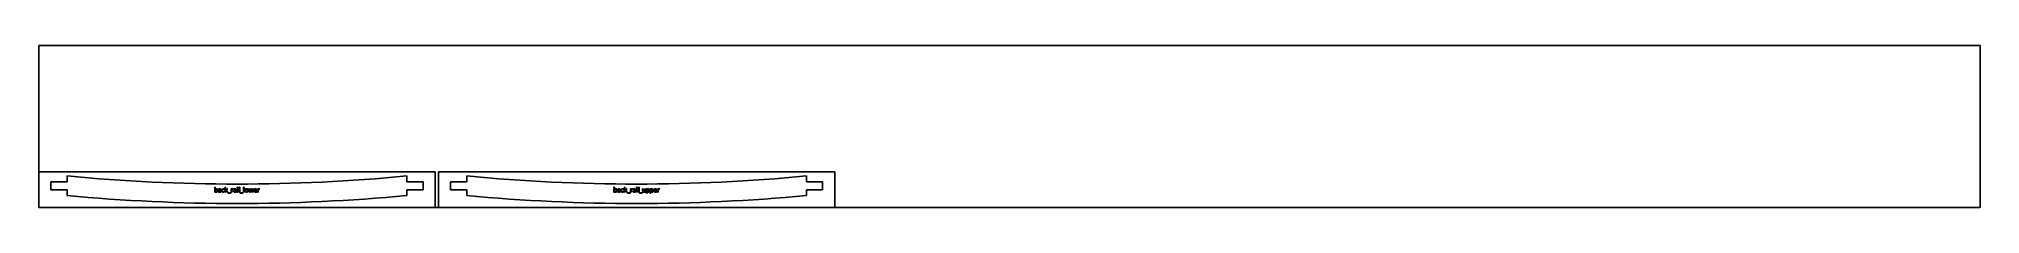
# Model space of a CAD drawing. Header units: millimetres. Extents: x 0 to 2400, y 0 to 200.
import ezdxf

# ---------------------------------------------------------------- set-up
doc = ezdxf.new("R2010")
doc.units = ezdxf.units.MM
for name, color, linetype in [('BLANK', 7, 'Continuous'), ('LABEL', 7, 'Continuous'), ('OUTLINE', 7, 'Continuous'), ('PLANK', 7, 'Continuous')]:
    doc.layers.add(name, color=color, linetype=linetype)

msp = doc.modelspace()

# ---------------------------------------------------------------- linework, layer by layer
at = {"layer": 'BLANK'}
for p, q in [((0, 44), (0, 0)), ((490, 44), (0, 44)), ((490, 0), (490, 44)), ((494, 44), (494, 0)), ((984, 44), (494, 44)), ((984, 0), (984, 44)), ((0, 0), (490, 0)), ((494, 0), (984, 0))]:
    msp.add_line(p, q, dxfattribs=at)
at = {"layer": 'LABEL'}
for p, q in [((217.4, 19), (217.4, 25.2)), ((217.4, 25.2), (218.1, 25.2)), ((218.1, 25.2), (218.1, 22.6)), ((230.2, 19), (230.2, 25.2)), ((230.2, 25.2), (230.9, 25.2)), ((230.9, 25.2), (230.9, 21.5)), ((247.5, 19), (247.5, 25.2)), ((247.5, 25.2), (248.3, 25.2)), ((248.3, 25.2), (248.3, 19)), ((253, 19), (253, 25.2)), ((253, 25.2), (253.7, 25.2)), ((253.7, 25.2), (253.7, 19)), ((711, 19), (711, 25.2)), ((711, 25.2), (711.8, 25.2)), ((711.8, 25.2), (711.8, 22.6)), ((723.9, 19), (723.9, 25.2)), ((723.9, 25.2), (724.6, 25.2)), ((724.6, 25.2), (724.6, 21.5)), ((741.2, 19), (741.2, 25.2)), ((741.2, 25.2), (742, 25.2)), ((742, 25.2), (742, 19)), ((217.8, 19), (217.4, 19)), ((218.1, 19.5), (218, 19.2)), ((218.1, 22.1), (218.1, 20)), ((222.1, 22.4), (222, 22.6)), ((224.4, 21.4), (224.4, 21.7)), ((224.4, 20), (224.4, 20.9)), ((224.5, 19.2), (224.5, 19.6)), ((225.1, 19), (224.8, 19)), ((225.1, 21.7), (225.1, 19)), ((229.4, 22.8), (229.2, 22.5)), ((229.2, 19.9), (229.4, 19.6)), ((230.9, 19), (230.2, 19)), ((230.9, 21.5), (231.1, 21.5)), ((231.2, 21), (230.9, 21)), ((230.9, 21), (230.9, 19)), ((231.4, 21.7), (232.7, 23.1)), ((232.9, 19.1), (231.5, 20.9)), ((233.7, 23.2), (232.2, 21.6)), ((232.2, 21.1), (233.8, 19)), ((233, 23.2), (233.7, 23.2)), ((233.8, 19), (233.1, 19)), ((234, 17.8), (234, 18.3)), ((234, 18.3), (237.2, 18.3)), ((237.2, 17.8), (234, 17.8)), ((237.2, 18.3), (237.2, 17.8)), ((237.9, 19), (237.9, 23.2)), ((237.9, 23.2), (238.3, 23.2)), ((238.6, 19), (237.9, 19)), ((238.5, 23), (238.6, 22.4)), ((238.6, 21.7), (238.6, 19)), ((240.4, 23.2), (240.3, 22.6)), ((241.2, 22.4), (241.1, 22.6)), ((243.5, 21.4), (243.5, 21.7)), ((243.5, 20), (243.5, 20.9)), ((243.6, 19.2), (243.5, 19.6)), ((244.2, 19), (243.9, 19)), ((244.2, 21.7), (244.2, 19)), ((245.4, 19), (245.4, 23.2)), ((245.4, 23.2), (246.2, 23.2)), ((246.2, 19), (245.4, 19)), ((246.2, 23.2), (246.2, 19)), ((248.3, 19), (247.5, 19)), ((249, 17.8), (249, 18.3)), ((249, 18.3), (252.3, 18.3)), ((252.3, 17.8), (249, 17.8)), ((252.3, 18.3), (252.3, 17.8)), ((253.7, 19), (253, 19)), ((259.2, 23.2), (259.7, 23.2)), ((260.5, 19), (259.2, 23.2)), ((260, 23.1), (260.8, 20.4)), ((261.1, 19), (260.5, 19)), ((260.8, 20.4), (260.9, 19.8)), ((261.1, 20.4), (262, 23.1)), ((262.2, 22), (261.3, 19.1)), ((262.2, 23.2), (262.5, 23.2)), ((263.3, 19.1), (262.4, 22)), ((262.7, 23.1), (263.6, 20.4)), ((264.1, 19), (263.5, 19)), ((263.6, 20.4), (263.7, 19.8)), ((263.7, 19.8), (263.8, 20.4)), ((263.8, 20.4), (264.7, 23.1)), ((265.5, 23.2), (264.1, 19)), ((264.9, 23.2), (265.5, 23.2)), ((268.9, 21.6), (266.6, 21.6)), ((266.6, 21.1), (269.4, 21.1)), ((269.5, 19.6), (269.3, 19.9)), ((270.5, 19), (270.5, 23.2)), ((270.5, 23.2), (270.9, 23.2)), ((271.3, 19), (270.5, 19)), ((271.2, 23), (271.2, 22.4)), ((271.3, 21.7), (271.3, 19)), ((273.1, 23.2), (273, 22.6)), ((711.5, 19), (711, 19)), ((711.7, 19.5), (711.7, 19.2)), ((711.8, 22.1), (711.8, 20)), ((715.8, 22.4), (715.7, 22.6)), ((718.1, 21.4), (718.1, 21.7)), ((718.1, 20), (718.1, 20.9)), ((718.2, 19.2), (718.1, 19.6)), ((718.8, 19), (718.5, 19)), ((718.8, 21.7), (718.8, 19)), ((723, 22.8), (722.8, 22.5)), ((722.8, 19.9), (723.1, 19.6)), ((724.6, 19), (723.9, 19)), ((724.6, 21.5), (724.8, 21.5)), ((724.8, 21), (724.6, 21)), ((724.6, 21), (724.6, 19)), ((725.1, 21.7), (726.4, 23.1)), ((726.5, 19.1), (725.1, 20.9)), ((727.4, 23.2), (725.8, 21.6)), ((725.8, 21.1), (727.5, 19)), ((726.7, 23.2), (727.4, 23.2)), ((727.5, 19), (726.8, 19)), ((727.6, 17.8), (727.6, 18.3)), ((727.6, 18.3), (730.9, 18.3)), ((730.9, 17.8), (727.6, 17.8)), ((730.9, 18.3), (730.9, 17.8)), ((731.5, 19), (731.5, 23.2)), ((731.5, 23.2), (731.9, 23.2)), ((732.3, 19), (731.5, 19)), ((732.2, 23), (732.2, 22.4)), ((732.3, 21.7), (732.3, 19)), ((734.1, 23.2), (734, 22.6)), ((734.8, 22.4), (734.7, 22.6)), ((737.1, 21.4), (737.1, 21.7)), ((737.1, 20), (737.1, 20.9)), ((737.3, 19.2), (737.2, 19.6)), ((737.8, 19), (737.5, 19)), ((737.8, 21.7), (737.8, 19)), ((739.1, 19), (739.1, 23.2)), ((739.1, 23.2), (739.8, 23.2)), ((739.8, 19), (739.1, 19)), ((739.8, 23.2), (739.8, 19)), ((742, 19), (741.2, 19)), ((742.7, 17.8), (742.7, 18.3)), ((742.7, 18.3), (746, 18.3)), ((746, 17.8), (742.7, 17.8)), ((746, 18.3), (746, 17.8)), ((746.5, 20.5), (746.5, 23.2)), ((746.5, 23.2), (747.2, 23.2)), ((747.2, 23.2), (747.2, 20.5)), ((749.2, 20.1), (749.2, 23.2)), ((749.2, 23.2), (750, 23.2)), ((749.4, 19.2), (749.3, 19.6)), ((750, 19), (749.6, 19)), ((750, 23.2), (750, 19)), ((751.2, 17.6), (751.2, 23.2)), ((751.2, 23.2), (751.7, 23.2)), ((752, 17.6), (751.2, 17.6)), ((751.9, 23.1), (751.9, 22.6)), ((752, 22.1), (752, 20)), ((752, 19.4), (752, 17.6)), ((755.8, 17.6), (755.8, 23.2)), ((755.8, 23.2), (756.3, 23.2)), ((756.6, 17.6), (755.8, 17.6)), ((756.5, 23.1), (756.6, 22.6)), ((756.6, 22.1), (756.6, 20)), ((756.6, 19.4), (756.6, 17.6)), ((763.2, 21.6), (760.9, 21.6)), ((760.9, 21.1), (763.7, 21.1)), ((763.8, 19.6), (763.6, 19.9)), ((764.9, 19), (764.9, 23.2)), ((764.9, 23.2), (765.3, 23.2)), ((765.6, 19), (764.9, 19)), ((765.5, 23), (765.6, 22.4)), ((765.6, 21.7), (765.6, 19)), ((767.4, 23.2), (767.3, 22.6))]:
    msp.add_line(p, q, dxfattribs=at)
for centre, radius, start, end in [((245.8, 24.6), 0.541, 107.7891, 152.1209), ((245.8, 24.6), 0.524, 152.1209, 197.7891), ((245.8, 24.6), 0.541, 197.7891, 244.5736), ((245.8, 24.6), 0.519, 58.6614, 107.7891), ((245.8, 24.6), 0.515, 244.5736, 293.4986), ((245.8, 24.6), 0.569, 293.4986, 324.9029), ((245.8, 24.6), 0.549, 11.9761, 58.6614), ((245.8, 24.6), 0.506, 324.9029, 360), ((245.8, 24.6), 0.498, 5.8247, 11.9761), ((245.8, 24.6), 0.526, 0, 5.8247), ((739.4, 24.6), 0.524, 152.1209, 197.7891), ((739.4, 24.6), 0.541, 197.7891, 244.5736), ((739.4, 24.6), 0.541, 107.7891, 152.1209), ((739.4, 24.6), 0.515, 244.5736, 293.4986), ((739.4, 24.6), 0.519, 58.6614, 107.7891), ((739.4, 24.6), 0.569, 293.4986, 324.9029), ((739.4, 24.6), 0.549, 11.9761, 58.6614), ((739.5, 24.6), 0.506, 324.9029, 360), ((739.5, 24.6), 0.498, 5.8247, 11.9761), ((739.4, 24.6), 0.526, 0, 5.8247), ((217.8, 19.3), 0.304, 270, 273.5754), ((217.9, 19.2), 0.169, 277.8958, 317.2458), ((217.8, 19.3), 0.251, 273.5754, 277.8958), ((217.8, 19.2), 0.22, 317.2458, 348.1113), ((219.9, 21.1), 2.36, 128.4955, 139.2054), ((219.8, 20.8), 2.09, 127.8342, 143.0047), ((219.2, 20.8), 1.39, 216.0274, 231.1176), ((219.5, 20.6), 1.78, 216.8699, 225.0625), ((219.3, 20.4), 1.52, 225.0625, 234.6423), ((219.6, 21.5), 1.84, 114.7563, 128.4955), ((219, 20.5), 1.01, 231.1176, 251.8781), ((219.2, 20.2), 1.3, 234.6423, 260.9244), ((219.2, 21.6), 1.16, 100.7593, 127.8342), ((219.1, 20.8), 1.32, 251.8781, 267.2881), ((219.5, 21.7), 1.57, 95.3314, 114.7563), ((219.3, 21.3), 1.43, 86.1147, 100.7593), ((219.1, 21), 1.44, 267.2881, 281.3758), ((219.3, 20.8), 1.89, 260.9244, 279.148), ((219.5, 21.5), 1.8, 78.2749, 95.3314), ((219.3, 21.7), 1.06, 66.3706, 86.1147), ((219.2, 20.6), 1.04, 281.3758, 306.0083), ((219.3, 20.6), 1.62, 279.148, 307.6317), ((219.4, 21.9), 0.788, 36.4168, 66.3706), ((219.6, 21.9), 1.37, 53.9329, 78.2749), ((219.1, 20.6), 1.11, 306.0083, 329.244), ((219, 21.6), 1.32, 18.3019, 36.4168), ((218.8, 20.8), 1.5, 329.244, 347.2931), ((218.2, 21.3), 2.16, 4.3419, 18.3019), ((216.3, 21.2), 4.08, 356.9147, 4.3419), ((217.5, 21.1), 2.82, 347.2931, 356.9147), ((219.2, 20.8), 1.86, 307.6317, 332.6175), ((219.5, 21.9), 1.47, 31.136, 53.9329), ((219, 21.6), 2.04, 13.3804, 31.136), ((218.7, 21), 2.34, 332.6175, 351.5284), ((217.5, 21.2), 3.59, 3.2567, 13.3804), ((217.3, 21.2), 3.79, 351.5284, 3.2567), ((222.7, 20.1), 0.892, 149.6255, 180), ((223.2, 20.1), 1.46, 180, 192.336), ((222.8, 20), 1.03, 192.336, 209.7616), ((222.9, 19.9), 1.16, 126.0475, 149.6255), ((222.8, 19.9), 0.943, 209.7616, 239.4061), ((223.8, 20.8), 2.54, 117.2804, 133.9584), ((222.4, 22.6), 0.3, 209.7449, 222.6015), ((222.3, 22.5), 0.221, 234.8658, 279.3464), ((222.4, 22.6), 0.314, 222.6015, 234.8658), ((223.3, 19.4), 1.84, 110.0281, 126.0475), ((222.9, 20.2), 1.28, 239.4061, 261.5073), ((222.3, 22.7), 0.396, 279.3464, 305.0738), ((224.8, 19.2), 3.86, 118.7104, 125.0738), ((223.1, 20.1), 0.556, 134.8874, 172.2052), ((223.2, 20.1), 0.656, 172.2052, 204.1455), ((223.6, 21.1), 2.17, 97.7565, 117.2804), ((223.1, 20), 0.556, 204.1455, 229.6639), ((224.1, 17.1), 4.23, 103.0122, 110.0281), ((223.3, 19.9), 0.828, 114.1505, 134.8874), ((223.1, 20), 0.579, 229.6639, 254.1808), ((223, 20.8), 1.83, 261.5073, 273.7872), ((223.5, 21.5), 1.21, 98.5691, 118.7104), ((223.8, 18.7), 2.16, 106.1344, 114.1505), ((223.2, 20.4), 0.989, 254.1808, 270.18), ((223, 20.9), 2.01, 273.7872, 285.0184), ((224.2, 16.9), 4.49, 95.1891, 103.0122), ((224.1, 17.5), 3.38, 95.8531, 106.1344), ((223.2, 21.1), 1.64, 270.18, 279.8584), ((223.6, 20.9), 2.4, 82.172, 97.7565), ((223.6, 21), 1.68, 86.4419, 98.5691), ((223.2, 20.8), 1.37, 279.8584, 302.7149), ((223.1, 20.6), 1.66, 285.0184, 304.0771), ((223.6, 21.9), 0.797, 61.1672, 86.4419), ((224.6, 12.3), 9.12, 91.3322, 95.1891), ((224.7, 12.2), 8.73, 91.8626, 95.8531), ((223.8, 22), 1.35, 54.9042, 82.172), ((223.7, 22), 0.674, 18.0493, 61.1672), ((222.8, 21.5), 2.23, 302.7149, 316.8476), ((221.8, 22.6), 4.03, 304.0771, 311.9872), ((222.7, 21.7), 1.68, 360, 18.0493), ((223.8, 22), 1.26, 20.4051, 54.9042), ((224.8, 19.2), 0.288, 194.6974, 199.8225), ((224.9, 19.2), 0.387, 190.8855, 194.6974), ((224.7, 19.2), 0.166, 199.8225, 250.0972), ((224.8, 19.4), 0.443, 250.0972, 270), ((223, 21.7), 2.17, 360, 20.4051), ((229, 21.1), 3.07, 165.9952, 180), ((229.1, 21.1), 3.12, 180, 194.2772), ((228, 21.4), 2.03, 145.0269, 165.9952), ((228, 20.9), 2.04, 194.2772, 215.8835), ((227.8, 21.5), 1.74, 108.028, 145.0269), ((227.8, 20.7), 1.69, 215.8835, 244.2618), ((228.9, 21.2), 2.19, 159.6391, 173.0081), ((229.8, 21.1), 3.06, 173.0081, 182.7946), ((228.9, 21.1), 2.2, 182.7946, 196.3678), ((228.3, 20.9), 1.6, 196.3678, 215.5632), ((228, 21.5), 1.21, 135.6567, 159.6391), ((227.9, 20.6), 1.03, 215.5632, 244.9256), ((227.8, 20.8), 1.87, 244.2618, 270), ((227.9, 21.7), 1.04, 106.4453, 135.6567), ((228, 21), 2.3, 79.6013, 108.028), ((227.9, 20.6), 1.12, 244.9256, 264.7769), ((228, 21.2), 1.54, 86.536, 106.4453), ((228, 21.2), 1.66, 264.7769, 278.2425), ((227.8, 21.5), 2.51, 270, 290.1384), ((228, 21.5), 1.23, 70.0891, 86.536), ((228, 20.7), 1.13, 278.2425, 297.8719), ((228, 21.5), 1.81, 61.9055, 79.6013), ((227.9, 21), 1.71, 58.2849, 70.0891), ((227.8, 21.2), 1.73, 297.8719, 310.7321), ((228.1, 20.6), 1.63, 290.1384, 320.8263), ((227.9, 21), 1.73, 54.1088, 58.2849), ((228, 21.4), 1.9, 45, 61.9055), ((229, 22.6), 0.195, 234.1088, 270), ((229.1, 19.7), 0.263, 93.336, 130.7321), ((229, 22.6), 0.166, 270, 303.6869), ((228.9, 22.7), 0.281, 303.6869, 323.9726), ((229.1, 19.8), 0.153, 32.9052, 93.336), ((231.1, 22), 0.419, 270, 284.2857), ((231.2, 21.8), 0.252, 284.2857, 307.8065), ((231.2, 20.4), 0.602, 81.7808, 87.0234), ((231.2, 20), 1.06, 87.0234, 90), ((231.1, 22), 0.451, 307.8065, 313.3408), ((231.2, 20.8), 0.262, 54.3449, 81.7808), ((230.9, 22.2), 0.735, 313.3408, 316.7357), ((231.2, 20.7), 0.386, 35.5377, 54.3449), ((231.6, 21.9), 0.683, 300.4655, 314.3157), ((231.5, 20.7), 0.763, 42.5606, 56.3099), ((231, 22.6), 1.53, 314.3157, 320.5275), ((231.2, 20.5), 1.1, 33.0239, 42.5606), ((233.3, 22.6), 0.76, 125.7625, 136.8476), ((233, 23), 0.281, 96.3402, 125.7625), ((233.2, 19.4), 0.407, 217.875, 241.053), ((233, 22.8), 0.41, 92.8557, 96.3402), ((233, 22.7), 0.5, 90, 92.8557), ((233.1, 19.3), 0.323, 241.053, 270), ((238.3, 22.8), 0.435, 75.7093, 90), ((238.4, 23.1), 0.135, 31.6608, 75.7093), ((238.3, 23), 0.239, 15.0266, 31.6608), ((237.9, 22.9), 0.606, 8.427, 15.0266), ((240.8, 21.3), 2.47, 142.392, 153.869), ((240.7, 20.9), 2.24, 143.1038, 157.816), ((240, 21.9), 1.46, 123.1168, 142.392), ((239.6, 21.6), 0.949, 109.1504, 143.1038), ((239.8, 22.1), 1.18, 99.9372, 123.1168), ((239.7, 21.5), 1.09, 92.4493, 109.1504), ((239.9, 22), 1.29, 78.8049, 99.9372), ((239.7, 21.3), 1.3, 78.4129, 92.4493), ((239.8, 21.7), 0.844, 69.7395, 78.4129), ((239.9, 22.2), 1.07, 69.092, 78.8049), ((240.2, 22.9), 0.358, 249.7395, 270), ((240.2, 22.6), 0.127, 270, 310.2434), ((239.9, 22.2), 1.1, 59.6209, 69.092), ((240.2, 22.7), 0.151, 310.2434, 344.3578), ((241.7, 20.1), 0.892, 149.6255, 180), ((242.3, 20.1), 1.46, 180, 192.336), ((241.9, 20), 1.03, 192.336, 209.7616), ((242, 19.9), 1.16, 126.0475, 149.6255), ((241.8, 19.9), 0.943, 209.7616, 239.4061), ((242.8, 20.8), 2.54, 117.2804, 133.9584), ((241.4, 22.6), 0.3, 209.7449, 222.6015), ((241.5, 22.6), 0.314, 222.6015, 234.8658), ((241.4, 22.5), 0.221, 234.8658, 279.3464), ((242.4, 19.4), 1.84, 110.0281, 126.0475), ((242, 20.2), 1.28, 239.4061, 261.5073), ((241.4, 22.7), 0.396, 279.3464, 305.0738), ((243.8, 19.2), 3.86, 118.7104, 125.0738), ((242.1, 20.1), 0.556, 134.8874, 172.2052), ((242.2, 20.1), 0.656, 172.2052, 204.1455), ((242.1, 20), 0.556, 204.1455, 229.6639), ((242.6, 21.1), 2.17, 97.7565, 117.2804), ((243.2, 17.1), 4.23, 103.0122, 110.0281), ((242.3, 19.9), 0.828, 114.1505, 134.8874), ((242.1, 20), 0.579, 229.6639, 254.1808), ((242.1, 20.8), 1.83, 261.5073, 273.7872), ((242.6, 21.5), 1.21, 98.5691, 118.7104), ((242.9, 18.7), 2.16, 106.1344, 114.1505), ((242.3, 20.4), 0.989, 254.1808, 270.18), ((243.3, 16.9), 4.49, 95.1891, 103.0122), ((242.1, 20.9), 2.01, 273.7872, 285.0184), ((243.2, 17.5), 3.38, 95.8531, 106.1344), ((242.3, 21.1), 1.64, 270.18, 279.8584), ((242.7, 20.9), 2.4, 82.172, 97.7565), ((242.6, 21), 1.68, 86.4419, 98.5691), ((242.3, 20.8), 1.37, 279.8584, 302.7149), ((242.1, 20.6), 1.66, 285.0184, 304.0771), ((242.7, 21.9), 0.797, 61.1672, 86.4419), ((243.7, 12.3), 9.12, 91.3322, 95.1891), ((243.7, 12.2), 8.73, 91.8626, 95.8531), ((242.8, 22), 1.35, 54.9042, 82.172), ((241.8, 21.5), 2.23, 302.7149, 316.8476), ((242.7, 22), 0.674, 18.0493, 61.1672), ((240.8, 22.6), 4.03, 304.0771, 311.9872), ((241.8, 21.7), 1.68, 0, 18.0493), ((242.9, 22), 1.26, 20.4051, 54.9042), ((243.9, 19.2), 0.288, 194.6974, 199.8225), ((244, 19.2), 0.387, 190.8855, 194.6974), ((243.8, 19.2), 0.166, 199.8225, 250.0972), ((243.9, 19.4), 0.443, 250.0972, 270), ((242, 21.7), 2.17, 360, 20.4051), ((258, 21.1), 3.22, 175.7124, 190.6783), ((257.3, 21.2), 2.56, 154.7355, 175.7124), ((256.8, 20.9), 2.09, 190.6783, 213.5847), ((256.6, 21.5), 1.76, 124.5484, 154.7355), ((256.6, 20.7), 1.75, 213.5847, 239.6603), ((257.9, 21.2), 2.38, 162.766, 173.4652), ((258.8, 21.1), 3.33, 173.4652, 182.4255), ((258, 21.1), 2.44, 182.4255, 194.6044), ((256.6, 21.5), 1.83, 104.9635, 124.5484), ((256.8, 21.5), 1.25, 142.5729, 162.766), ((257.1, 20.8), 1.52, 194.6044, 212.3248), ((256.7, 21), 2.01, 239.6603, 262.4259), ((256.6, 21.7), 1.02, 116.7264, 142.5729), ((256.6, 20.6), 1.02, 212.3248, 238.3847), ((256.8, 20.9), 2.41, 90, 104.9635), ((256.7, 20.6), 1.06, 238.3847, 257.2055), ((256.7, 21.5), 1.23, 95.2308, 116.7264), ((256.8, 21.1), 1.56, 257.2055, 270), ((256.8, 21.5), 2.54, 262.4259, 282.6123), ((256.8, 21), 1.75, 83.4372, 95.2308), ((256.8, 21), 2.32, 69.6749, 90), ((256.8, 21), 1.48, 270, 288.2435), ((256.8, 21.6), 1.16, 65.7297, 83.4372), ((256.9, 20.5), 0.948, 288.2435, 316.4827), ((256.9, 21.7), 0.975, 30.16, 65.7297), ((256.9, 20.8), 1.79, 282.6123, 310.9655), ((257, 21.5), 1.72, 42.5867, 69.6749), ((256.8, 20.6), 1.16, 316.4827, 337.3016), ((256.2, 21.3), 1.8, 10.4133, 30.16), ((256, 21), 1.98, 337.3016, 349.5316), ((255.1, 21.1), 2.88, 0.0271, 10.4133), ((255.2, 21.1), 2.85, 349.5316, 0.0271), ((256.9, 20.8), 1.8, 310.9655, 341.2142), ((256.9, 21.4), 1.88, 16.5128, 42.5867), ((255.8, 21.1), 2.94, 341.2142, 0), ((255.8, 21.1), 3, 360, 16.5128), ((259.7, 23), 0.264, 57.5731, 90), ((259.8, 23), 0.216, 18.4349, 57.5731), ((265.8, 18.6), 4.99, 163.3358, 166.7595), ((311.1, 5.1), 52.3, 163.0092, 163.3358), ((261.1, 19.2), 0.158, 270, 312.604), ((261, 19.2), 0.235, 312.604, 342.0721), ((262.2, 23), 0.222, 131.4774, 161.5651), ((262.2, 23), 0.199, 98.1878, 131.4774), ((262.2, 23), 0.248, 93.7699, 98.1878), ((262.2, 23), 0.29, 90, 93.7699), ((260.7, 22.5), 1.57, 340.821, 348.2202), ((206.3, 10.2), 57.3, 12.0638, 12.2648), ((285.7, 17.3), 24, 167.7352, 168.2202), ((263.9, 22.5), 1.62, 192.0638, 199.179), ((262.5, 23), 0.265, 72.265, 90), ((262.5, 23), 0.197, 48.4778, 72.265), ((262.5, 23), 0.22, 33.6618, 48.4778), ((262.5, 23), 0.214, 18.4349, 33.6618), ((263.6, 19.2), 0.261, 196.3895, 221.3897), ((263.5, 19.1), 0.128, 221.3897, 270), ((264.9, 23), 0.217, 127.5041, 162.646), ((264.9, 23), 0.229, 94.0856, 127.5041), ((264.9, 23), 0.266, 91.9797, 94.0856), ((264.9, 23), 0.283, 90, 91.9797), ((268.1, 21.3), 2.27, 155.2301, 174.9619), ((269.1, 21.2), 3.24, 174.9619, 188.8204), ((268.3, 21.1), 2.44, 188.8204, 209.9221), ((267.7, 21.4), 1.86, 128.2087, 155.2301), ((267.7, 20.7), 1.75, 209.9221, 238.9436), ((267.7, 21.5), 1.85, 101.0035, 128.2087), ((268.4, 21.3), 1.85, 152.009, 172.2348), ((269.4, 21.2), 2.81, 181.1935, 192.9497), ((268.1, 20.9), 1.48, 192.9497, 215.091), ((267.7, 21.7), 1.02, 116.2006, 152.009), ((267.8, 20.9), 1.92, 238.9436, 264.3451), ((267.8, 20.7), 1.13, 215.091, 238.3126), ((267.7, 21.6), 1.15, 98.1369, 116.2006), ((267.8, 20.8), 1.23, 238.3126, 259.7533), ((267.8, 21.1), 2.2, 77.0361, 101.0035), ((267.8, 21.2), 1.58, 84.9177, 98.1369), ((267.9, 21.2), 1.65, 259.7533, 279.7959), ((267.8, 21.7), 2.76, 264.3451, 282.1569), ((267.8, 21.7), 1.05, 58.5587, 84.9177), ((267.9, 21.4), 1.9, 279.7959, 297.2161), ((267.9, 21.7), 1.59, 44.2428, 77.0361), ((267.9, 21.8), 0.947, 29.3272, 58.5587), ((267.9, 21.6), 2.62, 282.1569, 294.7244), ((267.7, 21.7), 1.15, 11.8638, 29.3272), ((267.9, 21.4), 1.89, 297.2161, 302.3452), ((267.2, 21.6), 1.7, 360, 11.8638), ((270.1, 17.9), 2.22, 117.9875, 122.3452), ((269.2, 19.7), 0.276, 86.9735, 117.9875), ((268.3, 20.6), 1.55, 294.7244, 315.8754), ((267.9, 21.7), 1.61, 17.2321, 44.2428), ((269.2, 19.8), 0.158, 35.2176, 86.9735), ((267, 21.4), 2.55, 0, 17.2321), ((269.4, 21.3), 0.216, 270, 296.7977), ((268.5, 20.5), 1.36, 315.8754, 318.167), ((269.2, 21.3), 0.395, 342.1811, 356.6447), ((269.4, 21.3), 0.123, 296.7977, 342.1811), ((268.5, 20.5), 1.35, 318.167, 320.4774), ((267.8, 21.4), 1.71, 356.6447, 0), ((270.9, 22.8), 0.435, 75.7093, 90), ((271, 23.1), 0.135, 31.6608, 75.7093), ((270.9, 23), 0.239, 15.0266, 31.6608), ((270.6, 22.9), 0.606, 8.427, 15.0266), ((273.4, 21.3), 2.47, 142.392, 153.869), ((273.3, 20.9), 2.24, 143.1038, 157.816), ((272.6, 21.9), 1.46, 123.1168, 142.392), ((272.3, 21.6), 0.949, 109.1504, 143.1038), ((272.5, 22.1), 1.18, 99.9372, 123.1168), ((272.3, 21.5), 1.09, 92.4493, 109.1504), ((272.5, 22), 1.29, 78.8049, 99.9372), ((272.4, 21.3), 1.3, 78.4129, 92.4493), ((272.4, 21.7), 0.844, 69.7395, 78.4129), ((272.9, 22.9), 0.358, 249.7395, 270), ((272.5, 22.2), 1.07, 69.092, 78.8049), ((272.5, 22.2), 1.1, 59.6209, 69.092), ((272.8, 22.7), 0.151, 310.2434, 344.3578), ((272.9, 22.6), 0.127, 270, 310.2434), ((711.5, 19.2), 0.169, 277.8958, 317.2458), ((711.5, 19.3), 0.251, 273.5754, 277.8958), ((711.5, 19.3), 0.304, 270, 273.5754), ((711.5, 19.2), 0.22, 317.2458, 348.1113), ((713.2, 20.6), 1.78, 216.8699, 225.0625), ((713.6, 21.1), 2.36, 128.4955, 139.2054), ((713.4, 20.8), 2.09, 127.8342, 143.0047), ((712.9, 20.8), 1.39, 216.0274, 231.1176), ((713, 20.4), 1.52, 225.0625, 234.6423), ((712.7, 20.5), 1.01, 231.1176, 251.8781), ((713.2, 21.5), 1.84, 114.7563, 128.4955), ((712.8, 20.2), 1.3, 234.6423, 260.9244), ((712.9, 21.6), 1.16, 100.7593, 127.8342), ((712.7, 20.8), 1.32, 251.8781, 267.2881), ((713.1, 21.7), 1.57, 95.3314, 114.7563), ((712.9, 20.8), 1.89, 260.9244, 279.148), ((712.9, 21.3), 1.43, 86.1147, 100.7593), ((712.8, 21), 1.44, 267.2881, 281.3758), ((713.1, 21.5), 1.8, 78.2749, 95.3314), ((712.9, 21.7), 1.06, 66.3706, 86.1147), ((712.8, 20.6), 1.04, 281.3758, 306.0083), ((713, 20.6), 1.62, 279.148, 307.6317), ((713.1, 21.9), 0.788, 36.4168, 66.3706), ((712.8, 20.6), 1.11, 306.0083, 329.244), ((713.2, 21.9), 1.37, 53.9329, 78.2749), ((712.6, 21.6), 1.32, 18.3019, 36.4168), ((712.5, 20.8), 1.5, 329.244, 347.2931), ((711.8, 21.3), 2.16, 4.3419, 18.3019), ((711.2, 21.1), 2.82, 347.2931, 356.9147), ((713.2, 21.9), 1.47, 31.136, 53.9329), ((709.9, 21.2), 4.08, 356.9147, 4.3419), ((712.8, 20.8), 1.86, 307.6317, 332.6175), ((712.7, 21.6), 2.04, 13.3804, 31.136), ((712.4, 21), 2.34, 332.6175, 351.5284), ((711.2, 21.2), 3.59, 3.2567, 13.3804), ((711, 21.2), 3.79, 351.5284, 3.2567), ((716.3, 20.1), 0.892, 149.6255, 180), ((716.9, 20.1), 1.46, 180, 192.336), ((716.5, 20), 1.03, 192.336, 209.7616), ((716.6, 19.9), 1.16, 126.0475, 149.6255), ((716.4, 19.9), 0.943, 209.7616, 239.4061), ((717.4, 20.8), 2.54, 117.2804, 133.9584), ((716, 22.6), 0.3, 209.7449, 222.6015), ((716.1, 22.6), 0.314, 222.6015, 234.8658), ((716, 22.5), 0.221, 234.8658, 279.3464), ((717, 19.4), 1.84, 110.0281, 126.0475), ((716.6, 20.2), 1.28, 239.4061, 261.5073), ((716, 22.7), 0.396, 279.3464, 305.0738), ((718.4, 19.2), 3.86, 118.7104, 125.0738), ((716.7, 20.1), 0.556, 134.8874, 172.2052), ((716.8, 20.1), 0.656, 172.2052, 204.1455), ((716.7, 20), 0.556, 204.1455, 229.6639), ((717.2, 21.1), 2.17, 97.7565, 117.2804), ((717.8, 17.1), 4.23, 103.0122, 110.0281), ((716.9, 19.9), 0.828, 114.1505, 134.8874), ((716.7, 20), 0.579, 229.6639, 254.1808), ((716.7, 20.8), 1.83, 261.5073, 273.7872), ((717.1, 21.5), 1.21, 98.5691, 118.7104), ((717.5, 18.7), 2.16, 106.1344, 114.1505), ((716.9, 20.4), 0.989, 254.1808, 270.18), ((717.8, 16.9), 4.49, 95.1891, 103.0122), ((716.7, 20.9), 2.01, 273.7872, 285.0184), ((717.8, 17.5), 3.38, 95.8531, 106.1344), ((716.9, 21.1), 1.64, 270.18, 279.8584), ((717.3, 20.9), 2.4, 82.172, 97.7565), ((717.2, 21), 1.68, 86.4419, 98.5691), ((716.9, 20.8), 1.37, 279.8584, 302.7149), ((716.7, 20.6), 1.66, 285.0184, 304.0771), ((717.3, 21.9), 0.797, 61.1672, 86.4419), ((718.3, 12.3), 9.12, 91.3322, 95.1891), ((718.3, 12.2), 8.73, 91.8626, 95.8531), ((717.4, 22), 1.35, 54.9042, 82.172), ((716.4, 21.5), 2.23, 302.7149, 316.8476), ((717.3, 22), 0.674, 18.0493, 61.1672), ((715.4, 22.6), 4.03, 304.0771, 311.9872), ((716.4, 21.7), 1.68, 360, 18.0493), ((717.5, 22), 1.26, 20.4051, 54.9042), ((718.5, 19.2), 0.288, 194.6974, 199.8225), ((718.6, 19.2), 0.387, 190.8855, 194.6974), ((718.4, 19.2), 0.166, 199.8225, 250.0972), ((718.5, 19.4), 0.443, 250.0972, 270), ((716.6, 21.7), 2.17, 360, 20.4051), ((722.7, 21.1), 3.07, 165.9952, 180), ((722.7, 21.1), 3.12, 180, 194.2772), ((721.7, 21.4), 2.03, 145.0269, 165.9952), ((721.7, 20.9), 2.04, 194.2772, 215.8835), ((721.4, 21.5), 1.74, 108.028, 145.0269), ((721.4, 20.7), 1.69, 215.8835, 244.2618), ((722.6, 21.2), 2.19, 159.6391, 173.0081), ((723.4, 21.1), 3.06, 173.0081, 182.7946), ((722.6, 21.1), 2.2, 182.7946, 196.3678), ((721.7, 21.5), 1.21, 135.6567, 159.6391), ((722, 20.9), 1.6, 196.3678, 215.5632), ((721.5, 20.6), 1.03, 215.5632, 244.9256), ((721.5, 20.8), 1.87, 244.2618, 270), ((721.5, 21.7), 1.04, 106.4453, 135.6567), ((721.6, 21), 2.3, 79.6013, 108.028), ((721.6, 20.6), 1.12, 244.9256, 264.7769), ((721.7, 21.2), 1.54, 86.536, 106.4453), ((721.6, 21.2), 1.66, 264.7769, 278.2425), ((721.5, 21.5), 2.51, 270, 290.1384), ((721.7, 21.5), 1.23, 70.0891, 86.536), ((721.7, 20.7), 1.13, 278.2425, 297.8719), ((721.7, 21.5), 1.81, 61.9055, 79.6013), ((721.5, 21), 1.71, 58.2849, 70.0891), ((721.4, 21.2), 1.73, 297.8719, 310.7321), ((721.5, 21), 1.73, 54.1088, 58.2849), ((721.8, 20.6), 1.63, 290.1384, 320.8263), ((722.6, 22.6), 0.195, 234.1088, 270), ((721.7, 21.4), 1.9, 45, 61.9055), ((722.6, 22.6), 0.166, 270, 303.6869), ((722.7, 19.7), 0.263, 93.336, 130.7321), ((722.6, 22.7), 0.281, 303.6869, 323.9726), ((722.7, 19.8), 0.153, 32.9052, 93.336), ((724.8, 22), 0.419, 270, 284.2857), ((724.8, 20), 1.06, 87.0234, 90), ((724.8, 21.8), 0.252, 284.2857, 307.8065), ((724.9, 20.8), 0.262, 54.3449, 81.7808), ((724.8, 20.4), 0.602, 81.7808, 87.0234), ((724.5, 22.2), 0.735, 313.3408, 316.7357), ((724.7, 22), 0.451, 307.8065, 313.3408), ((724.8, 20.7), 0.386, 35.5377, 54.3449), ((725.2, 21.9), 0.683, 300.4655, 314.3157), ((725.1, 20.7), 0.763, 42.5606, 56.3099), ((724.6, 22.6), 1.53, 314.3157, 320.5275), ((724.9, 20.5), 1.1, 33.0239, 42.5606), ((727, 22.6), 0.76, 125.7625, 136.8476), ((726.7, 23), 0.281, 96.3402, 125.7625), ((726.8, 19.4), 0.407, 217.875, 241.053), ((726.7, 22.8), 0.41, 92.8557, 96.3402), ((726.8, 19.3), 0.323, 241.053, 270), ((726.7, 22.7), 0.5, 90, 92.8557), ((731.9, 22.8), 0.435, 75.7093, 90), ((732, 23.1), 0.135, 31.6608, 75.7093), ((731.9, 23), 0.239, 15.0266, 31.6608), ((731.6, 22.9), 0.606, 8.427, 15.0266), ((734.4, 21.3), 2.47, 142.392, 153.869), ((734.3, 20.9), 2.24, 143.1038, 157.816), ((733.6, 21.9), 1.46, 123.1168, 142.392), ((733.3, 21.6), 0.949, 109.1504, 143.1038), ((733.5, 22.1), 1.18, 99.9372, 123.1168), ((733.4, 21.5), 1.09, 92.4493, 109.1504), ((733.5, 22), 1.29, 78.8049, 99.9372), ((733.4, 21.3), 1.3, 78.4129, 92.4493), ((733.5, 21.7), 0.844, 69.7395, 78.4129), ((733.9, 22.9), 0.358, 249.7395, 270), ((733.6, 22.2), 1.07, 69.092, 78.8049), ((733.5, 22.2), 1.1, 59.6209, 69.092), ((733.9, 22.6), 0.127, 270, 310.2434), ((733.9, 22.7), 0.151, 310.2434, 344.3578), ((735.4, 20.1), 0.892, 149.6255, 180), ((736, 20.1), 1.46, 180, 192.336), ((735.5, 20), 1.03, 192.336, 209.7616), ((735.6, 19.9), 1.16, 126.0475, 149.6255), ((736.5, 20.8), 2.54, 117.2804, 133.9584), ((735.5, 19.9), 0.943, 209.7616, 239.4061), ((735.1, 22.6), 0.3, 209.7449, 222.6015), ((735.1, 22.5), 0.221, 234.8658, 279.3464), ((735.1, 22.6), 0.314, 222.6015, 234.8658), ((736, 19.4), 1.84, 110.0281, 126.0475), ((735.6, 20.2), 1.28, 239.4061, 261.5073), ((735, 22.7), 0.396, 279.3464, 305.0738), ((735.8, 20.1), 0.556, 134.8874, 172.2052), ((735.9, 20.1), 0.656, 172.2052, 204.1455), ((736.3, 21.1), 2.17, 97.7565, 117.2804), ((737.5, 19.2), 3.86, 118.7104, 125.0738), ((735.8, 20), 0.556, 204.1455, 229.6639), ((736.8, 17.1), 4.23, 103.0122, 110.0281), ((736, 19.9), 0.828, 114.1505, 134.8874), ((735.8, 20), 0.579, 229.6639, 254.1808), ((735.7, 20.8), 1.83, 261.5073, 273.7872), ((736.2, 21.5), 1.21, 98.5691, 118.7104), ((736.5, 18.7), 2.16, 106.1344, 114.1505), ((735.9, 20.4), 0.989, 254.1808, 270.18), ((735.7, 20.9), 2.01, 273.7872, 285.0184), ((736.9, 16.9), 4.49, 95.1891, 103.0122), ((736.9, 17.5), 3.38, 95.8531, 106.1344), ((735.9, 21.1), 1.64, 270.18, 279.8584), ((736.3, 20.9), 2.4, 82.172, 97.7565), ((736.3, 21), 1.68, 86.4419, 98.5691), ((736, 20.8), 1.37, 279.8584, 302.7149), ((735.8, 20.6), 1.66, 285.0184, 304.0771), ((736.3, 21.9), 0.797, 61.1672, 86.4419), ((737.3, 12.3), 9.12, 91.3322, 95.1891), ((737.4, 12.2), 8.73, 91.8626, 95.8531), ((736.5, 22), 1.35, 54.9042, 82.172), ((736.4, 22), 0.674, 18.0493, 61.1672), ((735.5, 21.5), 2.23, 302.7149, 316.8476), ((734.5, 22.6), 4.03, 304.0771, 311.9872), ((735.4, 21.7), 1.68, 0, 18.0493), ((736.5, 22), 1.26, 20.4051, 54.9042), ((737.5, 19.2), 0.288, 194.6974, 199.8225), ((737.6, 19.2), 0.387, 190.8855, 194.6974), ((737.4, 19.2), 0.166, 199.8225, 250.0972), ((737.5, 19.4), 0.443, 250.0972, 270), ((735.7, 21.7), 2.17, 0, 20.4051), ((749.1, 20.5), 2.63, 180, 190.5285), ((748.1, 20.3), 1.57, 190.5285, 208.0602), ((747.7, 20.2), 1.22, 208.0602, 234.5989), ((747.8, 20.3), 1.31, 234.5989, 259.3685), ((748.8, 20.5), 1.55, 180, 199.7371), ((748, 20.3), 0.703, 199.7371, 241.7401), ((748, 20.4), 0.842, 241.7401, 263.7541), ((747.9, 20.8), 1.84, 259.3685, 275.696), ((748.1, 20.9), 1.42, 263.7541, 276.962), ((747.9, 20.5), 1.59, 275.696, 294.612), ((748.1, 20.8), 1.3, 276.962, 302.6236), ((747.8, 20.8), 1.91, 294.612, 308.0249), ((747.7, 21.5), 2.09, 302.6236, 318.6914), ((747.4, 21.4), 2.6, 308.0249, 317.883), ((749.7, 19.2), 0.321, 195.124, 198.547), ((749.5, 19.2), 0.185, 202.6356, 239.1155), ((749.6, 19.2), 0.269, 198.547, 202.6356), ((749.6, 19.2), 0.22, 239.1155, 270), ((751.7, 23), 0.22, 59.1155, 90), ((751.7, 23.1), 0.185, 22.6356, 59.1155), ((751.6, 23), 0.269, 18.547, 22.6356), ((751.6, 23), 0.321, 15.124, 18.547), ((753.9, 21), 2.53, 130.0896, 140.553), ((753.6, 20.8), 2.09, 127.8342, 143.0047), ((753.1, 20.9), 1.44, 216.5911, 231.2406), ((753.1, 20.5), 1.56, 221.8202, 239.1206), ((752.9, 20.6), 1.02, 231.2406, 251.8781), ((753.4, 21.5), 1.86, 115.8501, 130.0896), ((753, 20.3), 1.35, 239.1206, 259.0681), ((753.1, 21.6), 1.16, 100.7593, 127.8342), ((753, 20.8), 1.32, 251.8781, 267.2402), ((753.3, 21.8), 1.56, 95.8284, 115.8501), ((753.1, 21.3), 1.43, 86.1147, 100.7593), ((753.1, 20.9), 1.93, 259.0681, 272.0232), ((753, 20.9), 1.43, 267.2402, 281.4424), ((753.3, 21.6), 1.76, 78.0291, 95.8284), ((753.1, 21.7), 1.06, 66.3706, 86.1147), ((753, 20.6), 1.04, 281.4424, 306.1513), ((753.1, 20.7), 1.81, 272.0232, 285.8446), ((753.3, 21.9), 0.788, 36.4168, 66.3706), ((753, 20.6), 1.11, 306.1513, 329.244), ((753.2, 20.5), 1.6, 285.8446, 314.7389), ((753.4, 21.9), 1.37, 53.7077, 78.0291), ((752.8, 21.6), 1.32, 18.3019, 36.4168), ((752.7, 20.8), 1.5, 329.244, 347.2931), ((752, 21.3), 2.16, 4.3419, 18.3019), ((751.4, 21.1), 2.82, 347.2931, 356.9147), ((753.4, 21.9), 1.48, 31.0928, 53.7077), ((750.1, 21.2), 4.08, 356.9147, 4.3419), ((752.9, 20.8), 2, 314.7389, 337.9247), ((752.9, 21.6), 1.98, 16.2696, 31.0928), ((751.8, 21.3), 3.15, 6.9036, 16.2696), ((752.3, 21.1), 2.61, 337.9247, 355.3627), ((751, 21.2), 3.96, 355.3627, 6.9036), ((756.3, 23), 0.22, 59.1155, 90), ((756.3, 23.1), 0.185, 22.6356, 59.1155), ((756.2, 23), 0.269, 18.547, 22.6356), ((756.2, 23), 0.321, 15.124, 18.547), ((758.5, 21), 2.53, 130.0896, 140.553), ((758.3, 20.8), 2.09, 127.8342, 143.0047), ((757.7, 20.9), 1.44, 216.5911, 231.2406), ((757.8, 20.5), 1.56, 221.8202, 239.1206), ((757.5, 20.6), 1.02, 231.2406, 251.8781), ((758.1, 21.5), 1.86, 115.8501, 130.0896), ((757.7, 21.6), 1.16, 100.7593, 127.8342), ((757.6, 20.3), 1.35, 239.1206, 259.0681), ((757.6, 20.8), 1.32, 251.8781, 267.2402), ((757.9, 21.8), 1.56, 95.8284, 115.8501), ((757.8, 20.9), 1.93, 259.0681, 272.0232), ((757.7, 21.3), 1.43, 86.1147, 100.7593), ((757.6, 20.9), 1.43, 267.2402, 281.4424), ((758, 21.6), 1.76, 78.0291, 95.8284), ((757.8, 21.7), 1.06, 66.3706, 86.1147), ((757.8, 20.7), 1.81, 272.0232, 285.8446), ((757.7, 20.6), 1.04, 281.4424, 306.1513), ((757.9, 21.9), 0.788, 36.4168, 66.3706), ((758, 21.9), 1.37, 53.7077, 78.0291), ((757.6, 20.6), 1.11, 306.1513, 329.244), ((757.8, 20.5), 1.6, 285.8446, 314.7389), ((757.4, 21.6), 1.32, 18.3019, 36.4168), ((757.3, 20.8), 1.5, 329.244, 347.2931), ((756.6, 21.3), 2.16, 4.3419, 18.3019), ((756, 21.1), 2.82, 347.2931, 356.9147), ((754.7, 21.2), 4.08, 356.9147, 4.3419), ((758, 21.9), 1.48, 31.0928, 53.7077), ((757.5, 20.8), 2, 314.7389, 337.9247), ((757.5, 21.6), 1.98, 16.2696, 31.0928), ((757, 21.1), 2.61, 337.9247, 355.3627), ((756.4, 21.3), 3.15, 6.9036, 16.2696), ((755.6, 21.2), 3.96, 355.3627, 6.9036), ((762.4, 21.3), 2.27, 155.2301, 174.9619), ((763.4, 21.2), 3.24, 174.9619, 188.8204), ((762.6, 21.1), 2.44, 188.8204, 209.9221), ((762.1, 21.4), 1.86, 128.2087, 155.2301), ((762, 20.7), 1.75, 209.9221, 238.9436), ((762.1, 21.5), 1.85, 101.0035, 128.2087), ((762.8, 21.3), 1.85, 152.009, 172.2348), ((763.7, 21.2), 2.81, 181.1935, 192.9497), ((762.4, 20.9), 1.48, 192.9497, 215.091), ((762, 21.7), 1.02, 116.2006, 152.009), ((762.1, 20.9), 1.92, 238.9436, 264.3451), ((762.1, 20.7), 1.13, 215.091, 238.3126), ((762.2, 20.8), 1.23, 238.3126, 259.7533), ((762.1, 21.6), 1.15, 98.1369, 116.2006), ((762.1, 21.1), 2.2, 77.0361, 101.0035), ((762.1, 21.2), 1.58, 84.9177, 98.1369), ((762.2, 21.7), 2.76, 264.3451, 282.1569), ((762.3, 21.2), 1.65, 259.7533, 279.7959), ((762.2, 21.7), 1.05, 58.5587, 84.9177), ((762.2, 21.4), 1.9, 279.7959, 297.2161), ((762.3, 21.7), 1.59, 44.2428, 77.0361), ((762.2, 21.8), 0.947, 29.3272, 58.5587), ((762.2, 21.6), 2.62, 282.1569, 294.7244), ((762.1, 21.7), 1.15, 11.8638, 29.3272), ((762.2, 21.4), 1.89, 297.2161, 302.3452), ((761.5, 21.6), 1.7, 360, 11.8638), ((764.4, 17.9), 2.22, 117.9875, 122.3452), ((762.7, 20.6), 1.55, 294.7244, 315.8754), ((762.3, 21.7), 1.61, 17.2321, 44.2428), ((763.5, 19.7), 0.276, 86.9735, 117.9875), ((763.5, 19.8), 0.158, 35.2176, 86.9735), ((763.7, 21.3), 0.216, 270, 296.7977), ((761.4, 21.4), 2.55, 360, 17.2321), ((763.8, 21.3), 0.123, 296.7977, 342.1811), ((762.8, 20.5), 1.36, 315.8754, 318.167), ((762.8, 20.5), 1.35, 318.167, 320.4774), ((762.2, 21.4), 1.71, 356.6447, 360), ((763.5, 21.3), 0.395, 342.1811, 356.6447), ((765.3, 22.8), 0.435, 75.7093, 90), ((765.4, 23.1), 0.135, 31.6608, 75.7093), ((765.3, 23), 0.239, 15.0266, 31.6608), ((764.9, 22.9), 0.606, 8.427, 15.0266), ((767.8, 21.3), 2.47, 142.392, 153.869), ((767.7, 20.9), 2.24, 143.1038, 157.816), ((767, 21.9), 1.46, 123.1168, 142.392), ((766.6, 21.6), 0.949, 109.1504, 143.1038), ((766.8, 22.1), 1.18, 99.9372, 123.1168), ((766.7, 21.5), 1.09, 92.4493, 109.1504), ((766.8, 22), 1.29, 78.8049, 99.9372), ((766.7, 21.3), 1.3, 78.4129, 92.4493), ((766.8, 21.7), 0.844, 69.7395, 78.4129), ((766.9, 22.2), 1.07, 69.092, 78.8049), ((767.2, 22.9), 0.358, 249.7395, 270), ((767.2, 22.6), 0.127, 270, 310.2434), ((766.9, 22.2), 1.1, 59.6209, 69.092), ((767.2, 22.7), 0.151, 310.2434, 344.3578)]:
    msp.add_arc(centre, radius, start, end, dxfattribs=at)
at = {"layer": 'OUTLINE'}
for p, q in [((35, 31.9), (15, 31.9)), ((15, 31.9), (15, 21.9)), ((35, 39), (35, 31.9)), ((455, 31.9), (455, 39)), ((475, 31.9), (455, 31.9)), ((475, 21.9), (475, 31.9)), ((529, 31.9), (509, 31.9)), ((509, 31.9), (509, 21.9)), ((529, 39), (529, 31.9)), ((949, 31.9), (949, 39)), ((969, 31.9), (949, 31.9)), ((969, 21.9), (969, 31.9)), ((15, 21.9), (35, 21.9)), ((35, 21.9), (35, 14.9)), ((455, 14.9), (455, 21.9)), ((455, 21.9), (475, 21.9)), ((509, 21.9), (529, 21.9)), ((529, 21.9), (529, 14.9)), ((949, 14.9), (949, 21.9)), ((949, 21.9), (969, 21.9))]:
    msp.add_line(p, q, dxfattribs=at)
for centre, radius, start, end in [((245, 2239), 2210, 264.5474, 275.4526), ((739, 2239), 2210, 264.5474, 275.4526), ((245, 2239), 2234, 264.6061, 275.3939), ((739, 2239), 2234, 264.6061, 275.3939)]:
    msp.add_arc(centre, radius, start, end, dxfattribs=at)
at = {"layer": 'PLANK'}
for p, q in [((0, 200), (0, 0)), ((2400, 200), (0, 200)), ((2400, 0), (2400, 200)), ((0, 0), (2400, 0))]:
    msp.add_line(p, q, dxfattribs=at)

doc.saveas('drawing.dxf')
